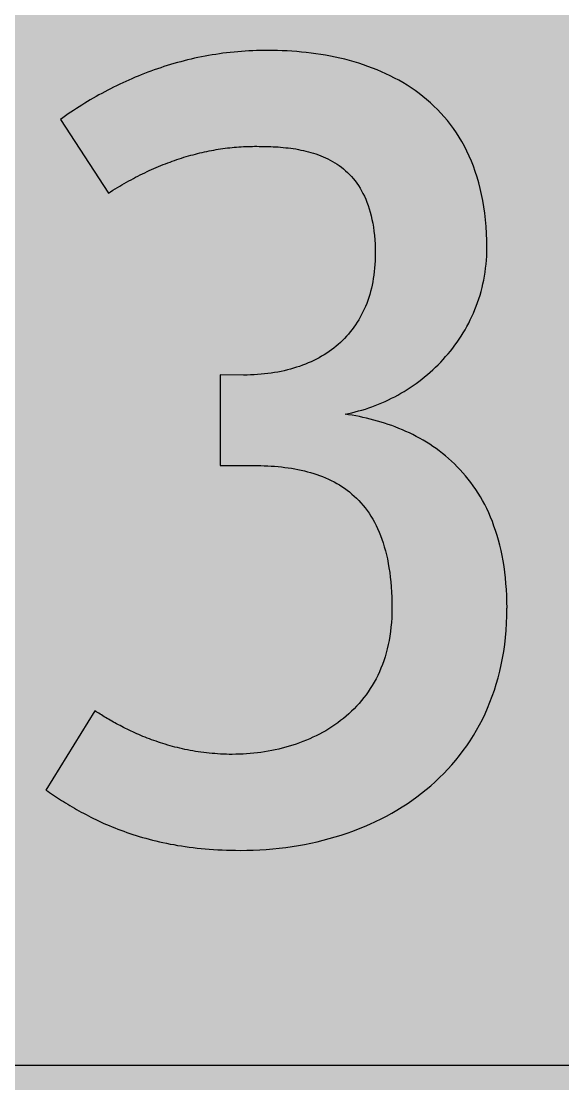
# Model space of a CAD drawing. Header units: millimetres. Extents: x 0 to 183, y 0 to 141.
# Drawn here: x 55.44 to 69.12, y 86.38 to 113.25 of the extents above; entities that cross this region are included whole.
import ezdxf

# ---------------------------------------------------------------- set-up
doc = ezdxf.new("R2010")
doc.units = ezdxf.units.MM

msp = doc.modelspace()

# ---------------------------------------------------------------- hatches: boundary and pattern name
for color, points in [(254, [(14.1633, 0.0536), (13.9878, 0.0533), (13.8125, 0.0559), (13.6373, 0.061), (13.462, 0.0686), (13.2893, 0.0787), (13.114, 0.0914), (12.9413, 0.1041), (12.7686, 0.1219), (12.5959, 0.1397), (12.4231, 0.16), (12.2504, 0.1829), (12.0777, 0.2057), (11.9075, 0.2337), (11.7373, 0.2616), (11.5672, 0.2921), (11.397, 0.3251), (11.2268, 0.3607), (11.0592, 0.3988), (10.8915, 0.4369), (10.7239, 0.4775), (10.5562, 0.5207), (10.3886, 0.5664), (10.2235, 0.6121), (10.0584, 0.6629), (9.8933, 0.7137), (9.7307, 0.7671), (9.5682, 0.8204), (9.4056, 0.8788), (9.2431, 0.9373), (9.083, 0.9982), (8.923, 1.0617), (8.763, 1.1252), (8.6055, 1.1938), (8.4455, 1.2624), (8.2906, 1.331), (8.1331, 1.4046), (7.9781, 1.4783), (7.8232, 1.5545), (7.6708, 1.6332), (7.5184, 1.7145), (7.366, 1.7958), (7.2161, 1.8796), (7.0663, 1.966), (6.919, 2.0523), (6.7716, 2.1438), (6.6243, 2.2352), (6.4795, 2.3266), (6.3348, 2.4232), (6.19, 2.5197), (6.0477, 2.6187), (5.908, 2.7178), (5.7683, 2.8194), (5.6286, 2.9235), (5.4915, 3.0302), (5.3543, 3.1369), (5.2197, 3.2461), (5.0851, 3.3579), (4.953, 3.4722), (4.8209, 3.5865), (4.6914, 3.7033), (4.5644, 3.8202), (4.4348, 3.9395), (4.3104, 4.0615), (4.1859, 4.1859), (4.0615, 4.3104), (3.9395, 4.4348), (3.8202, 4.5618), (3.7033, 4.6914), (3.5865, 4.8209), (3.4722, 4.953), (3.3579, 5.0851), (3.2487, 5.2197), (3.1369, 5.3543), (3.0302, 5.4915), (2.9235, 5.6286), (2.8194, 5.7683), (2.7178, 5.908), (2.6187, 6.0477), (2.5197, 6.19), (2.4232, 6.3348), (2.3266, 6.477), (2.2352, 6.6243), (2.1438, 6.7691), (2.0523, 6.919), (1.966, 7.0663), (1.8796, 7.2161), (1.7958, 7.366), (1.7145, 7.5184), (1.6332, 7.6708), (1.5545, 7.8232), (1.4783, 7.9781), (1.4046, 8.1331), (1.331, 8.2906), (1.2598, 8.4455), (1.1913, 8.603), (1.1252, 8.763), (1.0592, 8.923), (0.9982, 9.083), (0.9373, 9.2431), (0.8763, 9.4056), (0.8204, 9.5682), (0.7645, 9.7307), (0.7112, 9.8933), (0.6604, 10.0584), (0.6121, 10.2235), (0.5639, 10.3911), (0.5207, 10.5562), (0.4775, 10.7239), (0.4343, 10.8915), (0.3962, 11.0592), (0.3607, 11.2268), (0.3251, 11.397), (0.2921, 11.5672), (0.2616, 11.7373), (0.2311, 11.9075), (0.2057, 12.0802), (0.1803, 12.2504), (0.1575, 12.4231), (0.1372, 12.5959), (0.1194, 12.7686), (0.1041, 12.9413), (0.0889, 13.1166), (0.0787, 13.2893), (0.0686, 13.4645), (0.061, 13.6373), (0.0559, 13.8125), (0.0508, 13.9878), (0.0508, 14.163), (0.0522, 127.0536), (0.0508, 127.2286), (0.0559, 127.4039), (0.061, 127.5766), (0.0686, 127.7518), (0.0787, 127.9271), (0.0889, 128.0998), (0.1041, 128.2725), (0.1194, 128.4478), (0.1372, 128.6205), (0.1575, 128.7907), (0.1803, 128.9634), (0.2057, 129.1361), (0.2311, 129.3063), (0.2616, 129.4765), (0.2921, 129.6467), (0.3251, 129.8169), (0.3607, 129.987), (0.3962, 130.1547), (0.4343, 130.3249), (0.4775, 130.49), (0.5207, 130.6576), (0.5639, 130.8252), (0.6121, 130.9903), (0.6604, 131.1554), (0.7112, 131.3205), (0.7645, 131.4831), (0.8204, 131.6482), (0.8763, 131.8082), (0.9373, 131.9708), (0.9982, 132.1308), (1.0592, 132.2934), (1.1252, 132.4508), (1.1913, 132.6109), (1.2598, 132.7683), (1.331, 132.9258), (1.4046, 133.0808), (1.4783, 133.2357), (1.5545, 133.3906), (1.6332, 133.543), (1.7145, 133.6954), (1.7958, 133.8478), (1.8796, 133.9977), (1.966, 134.1476), (2.0523, 134.2974), (2.1438, 134.4447), (2.2352, 134.5895), (2.3266, 134.7368), (2.4232, 134.8791), (2.5197, 135.0239), (2.6187, 135.1661), (2.7178, 135.3058), (2.8194, 135.4455), (2.9235, 135.5852), (3.0302, 135.7224), (3.1369, 135.8595), (3.2487, 135.9941), (3.3579, 136.1288), (3.4722, 136.2608), (3.5865, 136.3929), (3.7033, 136.5225), (3.8202, 136.652), (3.9395, 136.779), (4.0615, 136.9035), (4.1859, 137.0305), (4.3104, 137.1524), (4.4348, 137.2743), (4.5644, 137.3937), (4.6914, 137.5131), (4.8209, 137.6274), (4.953, 137.7442), (5.0851, 137.856), (5.2197, 137.9677), (5.3543, 138.0769), (5.4915, 138.1836), (5.6286, 138.2903), (5.7683, 138.3944), (5.908, 138.496), (6.0477, 138.5976), (6.19, 138.6942), (6.3348, 138.7932), (6.4795, 138.8872), (6.6243, 138.9812), (6.7716, 139.0726), (6.919, 139.1615), (7.0663, 139.2479), (7.2161, 139.3342), (7.366, 139.4181), (7.5184, 139.5019), (7.6708, 139.5806), (7.8232, 139.6594), (7.9781, 139.7356), (8.1331, 139.8092), (8.2906, 139.8829), (8.4455, 139.954), (8.6055, 140.0226), (8.763, 140.0886), (8.923, 140.1547), (9.083, 140.2182), (9.2431, 140.2791), (9.4056, 140.3375), (9.5682, 140.3934), (9.7307, 140.4493), (9.8933, 140.5026), (10.0584, 140.5534), (10.2235, 140.6017), (10.3886, 140.65), (10.5562, 140.6957), (10.7239, 140.7389), (10.8915, 140.7795), (11.0592, 140.8176), (11.2268, 140.8557), (11.397, 140.8887), (11.5672, 140.9217), (11.7373, 140.9522), (11.9075, 140.9827), (12.0777, 141.0081), (12.2504, 141.0335), (12.4231, 141.0564), (12.5959, 141.0767), (12.7686, 141.0945), (12.9413, 141.1097), (13.114, 141.1249), (13.2893, 141.1376), (13.462, 141.1453), (13.6373, 141.1529), (13.8125, 141.158), (13.9878, 141.163), (14.163, 141.163), (169.3855, 141.1647), (169.5602, 141.163), (169.7355, 141.158), (169.9108, 141.1529), (170.0835, 141.1453), (170.2587, 141.1376), (170.4315, 141.1249), (170.6067, 141.1097), (170.7794, 141.0945), (170.9522, 141.0767), (171.1249, 141.0564), (171.2976, 141.0335), (171.4678, 141.0081), (171.6405, 140.9827), (171.8107, 140.9522), (171.9809, 140.9217), (172.151, 140.8887), (172.3187, 140.8557), (172.4889, 140.8176), (172.6565, 140.7795), (172.8241, 140.7389), (172.9918, 140.6957), (173.1569, 140.65), (173.3245, 140.6017), (173.4896, 140.5534), (173.6522, 140.5026), (173.8173, 140.4493), (173.9798, 140.3934), (174.1424, 140.3375), (174.305, 140.2791), (174.465, 140.2182), (174.625, 140.1547), (174.785, 140.0886), (174.9425, 140.0226), (175.1025, 139.954), (175.2575, 139.8829), (175.4149, 139.8092), (175.5699, 139.7356), (175.7248, 139.6594), (175.8772, 139.5806), (176.0296, 139.5019), (176.182, 139.4181), (176.3319, 139.3342), (176.4817, 139.2479), (176.6291, 139.1615), (176.7764, 139.0726), (176.9237, 138.9812), (177.0685, 138.8872), (177.2133, 138.7932), (177.358, 138.6942), (177.5003, 138.5976), (177.64, 138.496), (177.7797, 138.3944), (177.9194, 138.2903), (178.0565, 138.1836), (178.1937, 138.0769), (178.3283, 137.9677), (178.4629, 137.856), (178.595, 137.7442), (178.7271, 137.6274), (178.8566, 137.5131), (178.9836, 137.3937), (179.1132, 137.2743), (179.2376, 137.1524), (179.3621, 137.0305), (179.4866, 136.9035), (179.6085, 136.779), (179.7279, 136.652), (179.8447, 136.5225), (179.9615, 136.3929), (180.0758, 136.2608), (180.1901, 136.1288), (180.2994, 135.9941), (180.4111, 135.8595), (180.5178, 135.7224), (180.6245, 135.5852), (180.7261, 135.4455), (180.8302, 135.3058), (180.9293, 135.1661), (181.0283, 135.0239), (181.1249, 134.8791), (181.2214, 134.7368), (181.3128, 134.5895), (181.4043, 134.4447), (181.4957, 134.2974), (181.5821, 134.1476), (181.6684, 133.9977), (181.7522, 133.8478), (181.8335, 133.6954), (181.9148, 133.543), (181.991, 133.3906), (182.0697, 133.2357), (182.1434, 133.0808), (182.2145, 132.9258), (182.2856, 132.7683), (182.3542, 132.6109), (182.4228, 132.4508), (182.4863, 132.2934), (182.5498, 132.1308), (182.6108, 131.9708), (182.6692, 131.8082), (182.7276, 131.6482), (182.7809, 131.4831), (182.8343, 131.3205), (182.8851, 131.1554), (182.9359, 130.9903), (182.9816, 130.8252), (183.0273, 130.6576), (183.0705, 130.49), (183.1111, 130.3249), (183.1492, 130.1547), (183.1873, 129.987), (183.2229, 129.8169), (183.2559, 129.6467), (183.2864, 129.4765), (183.3143, 129.3063), (183.3397, 129.1361), (183.3651, 128.9634), (183.388, 128.7907), (183.4083, 128.6205), (183.4261, 128.4478), (183.4413, 128.2725), (183.4566, 128.0998), (183.4693, 127.9271), (183.4769, 127.7518), (183.4845, 127.5766), (183.4921, 127.4039), (183.4947, 127.2286), (183.4947, 127.0533), (183.4967, 14.1647), (183.4947, 13.9878), (183.4921, 13.8125), (183.4845, 13.6373), (183.4769, 13.4645), (183.4693, 13.2893), (183.4566, 13.1166), (183.4413, 12.9413), (183.4261, 12.7686), (183.4083, 12.5959), (183.388, 12.4231), (183.3651, 12.2504), (183.3397, 12.0802), (183.3143, 11.9075), (183.2864, 11.7373), (183.2559, 11.5672), (183.2229, 11.397), (183.1873, 11.2268), (183.1492, 11.0592), (183.1111, 10.8915), (183.0705, 10.7239), (183.0273, 10.5562), (182.9816, 10.3911), (182.9359, 10.2235), (182.8851, 10.0584), (182.8343, 9.8933), (182.7809, 9.7307), (182.7276, 9.5682), (182.6692, 9.4056), (182.6108, 9.2431), (182.5498, 9.083), (182.4863, 8.923), (182.4228, 8.763), (182.3542, 8.603), (182.2856, 8.4455), (182.2145, 8.2906), (182.1434, 8.1331), (182.0697, 7.9781), (181.991, 7.8232), (181.9148, 7.6708), (181.8335, 7.5184), (181.7522, 7.366), (181.6684, 7.2161), (181.5821, 7.0663), (181.4957, 6.919), (181.4043, 6.7691), (181.3128, 6.6243), (181.2214, 6.477), (181.1249, 6.3348), (181.0283, 6.19), (180.9293, 6.0477), (180.8302, 5.908), (180.7261, 5.7683), (180.6245, 5.6286), (180.5178, 5.4915), (180.4111, 5.3543), (180.2994, 5.2197), (180.1901, 5.0851), (180.0758, 4.953), (179.9615, 4.8209), (179.8447, 4.6914), (179.7279, 4.5618), (179.6085, 4.4348), (179.4866, 4.3104), (179.3621, 4.1859), (179.2376, 4.0615), (179.1132, 3.9395), (178.9836, 3.8202), (178.8566, 3.7033), (178.7271, 3.5865), (178.595, 3.4722), (178.4629, 3.3579), (178.3283, 3.2461), (178.1937, 3.1369), (178.0565, 3.0302), (177.9194, 2.9235), (177.7797, 2.8194), (177.64, 2.7178), (177.5003, 2.6187), (177.358, 2.5197), (177.2133, 2.4232), (177.0685, 2.3266), (176.9237, 2.2352), (176.7764, 2.1438), (176.6291, 2.0523), (176.4817, 1.966), (176.3319, 1.8796), (176.182, 1.7958), (176.0296, 1.7145), (175.8772, 1.6332), (175.7248, 1.5545), (175.5699, 1.4783), (175.4149, 1.4046), (175.2575, 1.331), (175.1025, 1.2624), (174.9425, 1.1938), (174.785, 1.1252), (174.625, 1.0617), (174.465, 0.9982), (174.305, 0.9373), (174.1424, 0.8788), (173.9798, 0.8204), (173.8173, 0.7671), (173.6522, 0.7137), (173.4896, 0.6629), (173.3245, 0.6121), (173.1569, 0.5664), (172.9918, 0.5207), (172.8241, 0.4775), (172.6565, 0.4369), (172.4889, 0.3988), (172.3187, 0.3607), (172.151, 0.3251), (171.9809, 0.2921), (171.8107, 0.2616), (171.6405, 0.2337), (171.4678, 0.2057), (171.2976, 0.1829), (171.1249, 0.16), (170.9522, 0.1397), (170.7794, 0.1219), (170.6067, 0.1041), (170.4315, 0.0914), (170.2587, 0.0787), (170.0835, 0.0686), (169.9108, 0.061), (169.7355, 0.0559), (169.5602, 0.0533), (169.385, 0.0533)]), (22, [(39.9161, 86.837), (39.8247, 86.8375), (39.7332, 86.8401), (39.6443, 86.8451), (39.5554, 86.8528), (39.4665, 86.8629), (39.3776, 86.8756), (39.2913, 86.8909), (39.2049, 86.9061), (39.1185, 86.9264), (39.0347, 86.9467), (38.9484, 86.9696), (38.8671, 86.995), (38.7833, 87.0204), (38.702, 87.0509), (38.6207, 87.0814), (38.542, 87.1118), (38.4632, 87.1474), (38.387, 87.183), (38.3083, 87.2211), (38.2346, 87.2617), (38.1584, 87.3023), (38.0873, 87.3455), (38.0136, 87.3912), (37.9425, 87.437), (37.8739, 87.4852), (37.8054, 87.536), (37.7368, 87.5868), (37.6707, 87.6402), (37.6072, 87.696), (37.5437, 87.7519), (37.4802, 87.8103), (37.4218, 87.8688), (37.3609, 87.9297), (37.305, 87.9907), (37.2466, 88.0542), (37.1932, 88.1202), (37.1399, 88.1863), (37.0891, 88.2523), (37.0383, 88.3209), (36.99, 88.392), (36.9443, 88.4606), (36.8986, 88.5342), (36.8554, 88.6079), (36.8122, 88.6816), (36.7741, 88.7578), (36.736, 88.834), (36.6979, 88.9127), (36.6649, 88.9889), (36.6319, 89.0702), (36.6014, 89.1515), (36.5735, 89.2327), (36.5455, 89.314), (36.5201, 89.3978), (36.4973, 89.4817), (36.4769, 89.5655), (36.4592, 89.6518), (36.4414, 89.7382), (36.4287, 89.8271), (36.416, 89.9135), (36.4058, 90.0024), (36.3982, 90.0913), (36.3906, 90.1827), (36.388, 90.2716), (36.388, 90.363), (36.3883, 114.3536), (36.388, 114.4422), (36.3906, 114.5337), (36.3982, 114.6226), (36.4058, 114.714), (36.416, 114.8004), (36.4287, 114.8893), (36.4414, 114.9756), (36.4592, 115.062), (36.4769, 115.1484), (36.4973, 115.2347), (36.5201, 115.3185), (36.5455, 115.3998), (36.5735, 115.4836), (36.6014, 115.5649), (36.6319, 115.6462), (36.6649, 115.7249), (36.6979, 115.8037), (36.736, 115.8824), (36.7741, 115.9586), (36.8122, 116.0323), (36.8554, 116.1085), (36.8986, 116.1821), (36.9443, 116.2533), (36.99, 116.3244), (37.0383, 116.393), (37.0891, 116.4615), (37.1399, 116.5301), (37.1932, 116.5962), (37.2466, 116.6597), (37.305, 116.7232), (37.3609, 116.7867), (37.4218, 116.8476), (37.4802, 116.906), (37.5437, 116.9645), (37.6072, 117.0203), (37.6707, 117.0737), (37.7368, 117.127), (37.8054, 117.1778), (37.8739, 117.2286), (37.9425, 117.2769), (38.0136, 117.3251), (38.0873, 117.3683), (38.1584, 117.4115), (38.2346, 117.4547), (38.3083, 117.4928), (38.387, 117.5309), (38.4632, 117.569), (38.542, 117.602), (38.6207, 117.635), (38.702, 117.6655), (38.7833, 117.6934), (38.8671, 117.7214), (38.9484, 117.7468), (39.0347, 117.7696), (39.1185, 117.79), (39.2049, 117.8077), (39.2913, 117.8255), (39.3776, 117.8382), (39.4665, 117.8509), (39.5554, 117.8611), (39.6443, 117.8687), (39.7332, 117.8763), (39.8247, 117.8789), (39.9161, 117.8789), (85.0717, 117.8814), (85.1611, 117.8789), (85.2526, 117.8763), (85.3415, 117.8687), (85.4304, 117.8611), (85.5193, 117.8509), (85.6082, 117.8382), (85.6945, 117.8255), (85.7809, 117.8077), (85.8672, 117.79), (85.9511, 117.7696), (86.0374, 117.7468), (86.1187, 117.7214), (86.2025, 117.6934), (86.2838, 117.6655), (86.3651, 117.635), (86.4438, 117.602), (86.5226, 117.569), (86.5988, 117.5309), (86.6775, 117.4928), (86.7512, 117.4547), (86.8274, 117.4115), (86.901, 117.3683), (86.9721, 117.3251), (87.0433, 117.2769), (87.1118, 117.2286), (87.1804, 117.1778), (87.249, 117.127), (87.315, 117.0737), (87.3785, 117.0203), (87.442, 116.9645), (87.5055, 116.906), (87.564, 116.8476), (87.6249, 116.7867), (87.6808, 116.7232), (87.7392, 116.6597), (87.7926, 116.5962), (87.8459, 116.5301), (87.8967, 116.4615), (87.9475, 116.393), (87.9958, 116.3244), (88.0415, 116.2533), (88.0872, 116.1821), (88.1304, 116.1085), (88.1736, 116.0323), (88.2117, 115.9586), (88.2498, 115.8824), (88.2879, 115.8037), (88.3209, 115.7249), (88.3539, 115.6462), (88.3844, 115.5649), (88.4123, 115.4836), (88.4403, 115.3998), (88.4631, 115.3185), (88.486, 115.2347), (88.5088, 115.1484), (88.5266, 115.062), (88.5419, 114.9756), (88.5571, 114.8893), (88.5698, 114.8004), (88.58, 114.714), (88.5876, 114.6226), (88.5927, 114.5337), (88.5977, 114.4422), (88.5977, 114.3533), (88.5994, 90.3647), (88.5977, 90.2716), (88.5927, 90.1827), (88.5876, 90.0913), (88.58, 90.0024), (88.5698, 89.9135), (88.5571, 89.8271), (88.5419, 89.7382), (88.5266, 89.6518), (88.5088, 89.5655), (88.486, 89.4817), (88.4631, 89.3978), (88.4403, 89.314), (88.4123, 89.2327), (88.3844, 89.1515), (88.3539, 89.0702), (88.3209, 88.9889), (88.2879, 88.9127), (88.2498, 88.834), (88.2117, 88.7578), (88.1736, 88.6816), (88.1304, 88.6079), (88.0872, 88.5342), (88.0415, 88.4606), (87.9958, 88.392), (87.9475, 88.3209), (87.8967, 88.2523), (87.8459, 88.1863), (87.7926, 88.1202), (87.7392, 88.0542), (87.6808, 87.9907), (87.6249, 87.9297), (87.564, 87.8688), (87.5055, 87.8103), (87.442, 87.7519), (87.3785, 87.696), (87.315, 87.6402), (87.249, 87.5868), (87.1804, 87.536), (87.1118, 87.4852), (87.0433, 87.437), (86.9721, 87.3912), (86.901, 87.3455), (86.8274, 87.3023), (86.7512, 87.2617), (86.6775, 87.2211), (86.5988, 87.183), (86.5226, 87.1474), (86.4438, 87.1118), (86.3651, 87.0814), (86.2838, 87.0509), (86.2025, 87.0204), (86.1187, 86.995), (86.0374, 86.9696), (85.9511, 86.9467), (85.8672, 86.9264), (85.7809, 86.9061), (85.6945, 86.8909), (85.6082, 86.8756), (85.5193, 86.8629), (85.4304, 86.8528), (85.3415, 86.8451), (85.2526, 86.8401), (85.1611, 86.8375), (85.0697, 86.835)]), (254, [(67.7153, 98.4067), (67.7113, 98.5672), (67.7088, 98.7247), (67.7012, 98.8797), (67.6885, 99.0295), (67.6758, 99.1768), (67.658, 99.3216), (67.6402, 99.4639), (67.6173, 99.601), (67.5919, 99.7382), (67.564, 99.8703), (67.5335, 99.9973), (67.5005, 100.1243), (67.4649, 100.2462), (67.4268, 100.3681), (67.3862, 100.4849), (67.3456, 100.5992), (67.2998, 100.7085), (67.2516, 100.8177), (67.2033, 100.9244), (67.1525, 101.026), (67.0966, 101.1276), (67.0433, 101.2241), (66.9849, 101.3181), (66.9265, 101.412), (66.863, 101.5009), (66.802, 101.5873), (66.736, 101.6711), (66.6699, 101.7549), (66.6013, 101.8337), (66.5328, 101.9099), (66.4591, 101.9861), (66.388, 102.0572), (66.3143, 102.1283), (66.2381, 102.1944), (66.1619, 102.2604), (66.0832, 102.3239), (66.0044, 102.3849), (65.9232, 102.4433), (65.8419, 102.4992), (65.7606, 102.555), (65.6768, 102.6058), (65.593, 102.6566), (65.5066, 102.7049), (65.4202, 102.7532), (65.3339, 102.7963), (65.2475, 102.8395), (65.1586, 102.8802), (65.0697, 102.9183), (64.9808, 102.9564), (64.8919, 102.9919), (64.803, 103.0249), (64.7116, 103.0554), (64.6201, 103.0859), (64.5312, 103.1138), (64.4398, 103.1418), (64.3484, 103.1672), (64.2569, 103.19), (64.1655, 103.2129), (64.074, 103.2332), (63.9826, 103.2535), (63.8937, 103.2713), (63.8023, 103.2866), (63.7108, 103.3018), (63.6219, 103.317), (63.7083, 103.3348), (63.7921, 103.3526), (63.8785, 103.3729), (63.9648, 103.3958), (64.0486, 103.4186), (64.135, 103.444), (64.2188, 103.472), (64.3026, 103.5025), (64.3865, 103.5329), (64.4703, 103.566), (64.5516, 103.6015), (64.6328, 103.6371), (64.7167, 103.6752), (64.7954, 103.7158), (64.8767, 103.7565), (64.9554, 103.7996), (65.0342, 103.8428), (65.1129, 103.8911), (65.1891, 103.9393), (65.2653, 103.9876), (65.3415, 104.0384), (65.4177, 104.0917), (65.4888, 104.1451), (65.5625, 104.201), (65.6336, 104.2594), (65.7047, 104.3178), (65.7733, 104.3762), (65.8419, 104.4397), (65.9079, 104.5007), (65.974, 104.5667), (66.04, 104.6328), (66.1035, 104.6988), (66.1645, 104.7699), (66.2254, 104.8385), (66.2838, 104.9096), (66.3423, 104.9833), (66.3981, 105.0569), (66.4515, 105.1331), (66.5048, 105.2093), (66.5556, 105.2881), (66.6064, 105.3694), (66.6547, 105.4481), (66.7004, 105.5319), (66.7461, 105.6157), (66.7868, 105.6996), (66.8299, 105.7859), (66.868, 105.8723), (66.9061, 105.9612), (66.9392, 106.0501), (66.9722, 106.1415), (67.0052, 106.233), (67.0331, 106.3244), (67.0611, 106.4184), (67.0865, 106.5149), (67.1068, 106.6089), (67.1271, 106.7079), (67.1474, 106.8045), (67.1627, 106.9061), (67.1754, 107.0051), (67.1881, 107.1067), (67.1957, 107.2083), (67.2033, 107.3125), (67.2059, 107.4166), (67.2059, 107.5233), (67.2059, 107.7062), (67.1982, 107.884), (67.1881, 108.0592), (67.1728, 108.2294), (67.1551, 108.397), (67.1322, 108.5596), (67.1043, 108.7171), (67.0738, 108.872), (67.0382, 109.0219), (67.0001, 109.1692), (66.9595, 109.3114), (66.9138, 109.4511), (66.8655, 109.5858), (66.8147, 109.7178), (66.7588, 109.8448), (66.7004, 109.9693), (66.6394, 110.0912), (66.5734, 110.2081), (66.5074, 110.3224), (66.4362, 110.4316), (66.3626, 110.5383), (66.2864, 110.6424), (66.2076, 110.7415), (66.1264, 110.838), (66.0425, 110.932), (65.9562, 111.0234), (65.8673, 111.1098), (65.7784, 111.1936), (65.6844, 111.2749), (65.5904, 111.3536), (65.4939, 111.4298), (65.3948, 111.5009), (65.2932, 111.5695), (65.1891, 111.6381), (65.085, 111.7016), (64.9808, 111.7625), (64.8716, 111.8184), (64.7649, 111.8743), (64.6532, 111.9276), (64.5414, 111.9784), (64.4296, 112.0267), (64.3153, 112.0699), (64.201, 112.1131), (64.0842, 112.1537), (63.9674, 112.1918), (63.848, 112.2274), (63.7311, 112.2604), (63.6118, 112.2909), (63.4924, 112.3213), (63.3705, 112.3467), (63.2511, 112.3721), (63.1292, 112.395), (63.0072, 112.4153), (62.8853, 112.4331), (62.7634, 112.4483), (62.6415, 112.4636), (62.5196, 112.4763), (62.4002, 112.4864), (62.2783, 112.4966), (62.1563, 112.5042), (62.0344, 112.5093), (61.915, 112.5144), (61.7957, 112.5169), (61.6763, 112.5169), (61.5772, 112.5169), (61.4807, 112.5144), (61.3842, 112.5118), (61.2877, 112.5068), (61.1911, 112.5042), (61.0972, 112.4966), (61.0032, 112.4915), (60.9092, 112.4839), (60.8152, 112.4737), (60.7212, 112.4636), (60.6273, 112.4534), (60.5358, 112.4433), (60.4444, 112.4306), (60.3529, 112.4153), (60.2615, 112.4026), (60.1726, 112.3848), (60.0837, 112.3696), (59.9923, 112.3518), (59.9034, 112.334), (59.817, 112.3163), (59.7281, 112.2959), (59.6417, 112.2756), (59.5554, 112.2528), (59.469, 112.2299), (59.3827, 112.207), (59.2963, 112.1842), (59.2125, 112.1588), (59.1287, 112.1334), (59.0448, 112.108), (58.961, 112.08), (58.8772, 112.0521), (58.7959, 112.0242), (58.7146, 111.9937), (58.6334, 111.9632), (58.5521, 111.9327), (58.4708, 111.8997), (58.3921, 111.8692), (58.3133, 111.8362), (58.2346, 111.8006), (58.1558, 111.7676), (58.0771, 111.7321), (58.0009, 111.6965), (57.9247, 111.6609), (57.8485, 111.6228), (57.7723, 111.5847), (57.6961, 111.5466), (57.6224, 111.5085), (57.5462, 111.4704), (57.4726, 111.4298), (57.3989, 111.3892), (57.3278, 111.3485), (57.2541, 111.3053), (57.183, 111.2647), (57.1119, 111.2215), (57.0408, 111.1783), (56.9697, 111.1352), (56.9011, 111.0894), (56.83, 111.0463), (56.7614, 111.0005), (56.6928, 110.9548), (56.6268, 110.9091), (56.5582, 110.8634), (56.4921, 110.8151), (56.4261, 110.7669), (57.6407, 108.906), (57.6961, 108.9406), (57.7545, 108.9787), (57.8104, 109.0143), (57.8688, 109.0473), (57.9247, 109.0828), (57.9831, 109.1159), (58.039, 109.1489), (58.0974, 109.1819), (58.1533, 109.2149), (58.2117, 109.2454), (58.2701, 109.2759), (58.3286, 109.3064), (58.3844, 109.3368), (58.4429, 109.3673), (58.5013, 109.3953), (58.5597, 109.4232), (58.6156, 109.4511), (58.674, 109.4765), (58.7324, 109.5045), (58.7908, 109.5299), (58.8493, 109.5553), (58.9077, 109.5781), (58.9636, 109.6035), (59.022, 109.6264), (59.0804, 109.6493), (59.1388, 109.6721), (59.1972, 109.6924), (59.2557, 109.7153), (59.3141, 109.7356), (59.3725, 109.7559), (59.4309, 109.7737), (59.4868, 109.794), (59.5452, 109.8118), (59.6036, 109.8296), (59.6621, 109.8474), (59.7205, 109.8626), (59.7789, 109.8779), (59.8373, 109.8931), (59.8957, 109.9083), (59.9542, 109.9236), (60.0126, 109.9363), (60.0685, 109.949), (60.1269, 109.9617), (60.1853, 109.9744), (60.2437, 109.9845), (60.3021, 109.9972), (60.3606, 110.0074), (60.4164, 110.015), (60.4749, 110.0252), (60.5333, 110.0328), (60.5917, 110.0404), (60.6476, 110.048), (60.706, 110.0557), (60.7644, 110.0607), (60.8203, 110.0658), (60.8787, 110.0709), (60.9371, 110.076), (60.993, 110.0785), (61.0514, 110.0836), (61.1073, 110.0861), (61.1657, 110.0887), (61.2216, 110.0887), (61.28, 110.0887), (61.3359, 110.0912), (61.3918, 110.0912), (61.4502, 110.0887), (61.5086, 110.0887), (61.5671, 110.0887), (61.6255, 110.0861), (61.6864, 110.0861), (61.7474, 110.0836), (61.8084, 110.0811), (61.8693, 110.076), (61.9328, 110.0734), (61.9938, 110.0684), (62.0573, 110.0633), (62.1208, 110.0557), (62.1843, 110.048), (62.2478, 110.0404), (62.3138, 110.0328), (62.3773, 110.0226), (62.4408, 110.0099), (62.5043, 109.9972), (62.5678, 109.9845), (62.6313, 109.9693), (62.6948, 109.9541), (62.7583, 109.9363), (62.8218, 109.9185), (62.8853, 109.8982), (62.9463, 109.8753), (63.0072, 109.8525), (63.0682, 109.8271), (63.1292, 109.7991), (63.1876, 109.7712), (63.246, 109.7407), (63.3044, 109.7102), (63.3628, 109.6747), (63.4187, 109.6391), (63.4746, 109.601), (63.5279, 109.5604), (63.5813, 109.5197), (63.6321, 109.474), (63.6829, 109.4283), (63.7337, 109.38), (63.7819, 109.3267), (63.8277, 109.2733), (63.8734, 109.2175), (63.9166, 109.159), (63.9597, 109.0981), (64.0004, 109.0346), (64.0385, 108.9685), (64.074, 108.9), (64.1096, 108.8263), (64.1452, 108.7526), (64.1756, 108.6764), (64.2061, 108.5952), (64.2315, 108.5113), (64.2569, 108.425), (64.2823, 108.3361), (64.3026, 108.2421), (64.3204, 108.1456), (64.3382, 108.0465), (64.3509, 107.9449), (64.3636, 107.8382), (64.3738, 107.729), (64.3788, 107.6173), (64.3839, 107.5004), (64.3839, 107.381), (64.3839, 107.2871), (64.3814, 107.1931), (64.3763, 107.1016), (64.3687, 107.0102), (64.3611, 106.9213), (64.3484, 106.8349), (64.3357, 106.7486), (64.3204, 106.6648), (64.3052, 106.5809), (64.2874, 106.4997), (64.2671, 106.4209), (64.2442, 106.3422), (64.2214, 106.266), (64.196, 106.1898), (64.168, 106.1161), (64.1375, 106.0425), (64.1071, 105.9713), (64.074, 105.9028), (64.041, 105.8342), (64.0055, 105.7656), (63.9674, 105.7021), (63.9267, 105.6386), (63.8861, 105.5751), (63.8454, 105.5141), (63.7997, 105.4557), (63.754, 105.3973), (63.7083, 105.3414), (63.66, 105.2855), (63.6092, 105.2322), (63.5584, 105.1789), (63.5051, 105.1306), (63.4492, 105.0798), (63.3933, 105.0341), (63.3374, 104.9858), (63.2765, 104.9426), (63.2181, 104.8995), (63.1571, 104.8588), (63.0936, 104.8182), (63.0301, 104.7801), (62.9641, 104.742), (62.898, 104.7064), (62.8294, 104.6734), (62.7609, 104.6404), (62.6897, 104.6099), (62.6186, 104.5794), (62.545, 104.5515), (62.4713, 104.5235), (62.3951, 104.5007), (62.3189, 104.4753), (62.2427, 104.455), (62.164, 104.4346), (62.0852, 104.4143), (62.0039, 104.3965), (61.9227, 104.3813), (61.8388, 104.3661), (61.755, 104.3534), (61.6712, 104.3432), (61.5874, 104.333), (61.4985, 104.3229), (61.4121, 104.3178), (61.3232, 104.3127), (61.2343, 104.3076), (61.1454, 104.3051), (61.054, 104.3051), (60.4629, 104.3062), (60.4629, 102.0202), (61.2249, 102.0202), (61.3131, 102.0191), (61.402, 102.0166), (61.4909, 102.014), (61.5798, 102.0115), (61.6687, 102.0064), (61.755, 102.0013), (61.8414, 101.9962), (61.9277, 101.9886), (62.0141, 101.9785), (62.0979, 101.9683), (62.1843, 101.9581), (62.2656, 101.9454), (62.3494, 101.9302), (62.4307, 101.915), (62.5119, 101.8972), (62.5932, 101.8794), (62.672, 101.8591), (62.7507, 101.8362), (62.8294, 101.8134), (62.9056, 101.7905), (62.9793, 101.7626), (63.0555, 101.7346), (63.1292, 101.7041), (63.2003, 101.6711), (63.2714, 101.6381), (63.3425, 101.6025), (63.4111, 101.5644), (63.4771, 101.5238), (63.5432, 101.4832), (63.6092, 101.44), (63.6727, 101.3943), (63.7362, 101.346), (63.7946, 101.2952), (63.8556, 101.2419), (63.914, 101.186), (63.9699, 101.1301), (64.0232, 101.0691), (64.0766, 101.0082), (64.1299, 100.9421), (64.1807, 100.8761), (64.229, 100.8075), (64.2747, 100.7339), (64.3204, 100.6602), (64.3636, 100.5815), (64.4042, 100.5027), (64.4449, 100.4189), (64.483, 100.3325), (64.5185, 100.2436), (64.5516, 100.1522), (64.5846, 100.0582), (64.6125, 99.9617), (64.6405, 99.8601), (64.6684, 99.756), (64.6913, 99.6518), (64.7141, 99.5401), (64.7319, 99.4283), (64.7497, 99.3115), (64.7649, 99.1921), (64.7776, 99.0702), (64.7878, 98.9432), (64.7979, 98.8136), (64.803, 98.6815), (64.8056, 98.5444), (64.8081, 98.4047), (64.8056, 98.2828), (64.803, 98.1608), (64.7954, 98.044), (64.7827, 97.9272), (64.77, 97.8129), (64.7548, 97.7011), (64.7344, 97.5919), (64.7141, 97.4852), (64.6887, 97.3811), (64.6608, 97.2769), (64.6328, 97.1779), (64.5998, 97.0788), (64.5643, 96.9823), (64.5287, 96.8908), (64.4881, 96.7994), (64.4474, 96.708), (64.4042, 96.6216), (64.356, 96.5378), (64.3077, 96.454), (64.2595, 96.3727), (64.2061, 96.2939), (64.1528, 96.2177), (64.0944, 96.1441), (64.0359, 96.0704), (63.9775, 95.9993), (63.914, 95.9307), (63.8505, 95.8647), (63.787, 95.8012), (63.7184, 95.7377), (63.6499, 95.6767), (63.5813, 95.6183), (63.5102, 95.5624), (63.4365, 95.5091), (63.3628, 95.4557), (63.2866, 95.4049), (63.2104, 95.3567), (63.1317, 95.3084), (63.053, 95.2652), (62.9742, 95.2221), (62.8929, 95.1789), (62.8091, 95.1408), (62.7278, 95.1027), (62.644, 95.0671), (62.5577, 95.0316), (62.4738, 95.0011), (62.3875, 94.9706), (62.2986, 94.9401), (62.2122, 94.9147), (62.1233, 94.8893), (62.0344, 94.8665), (61.9455, 94.8436), (61.8566, 94.8233), (61.7677, 94.8055), (61.6763, 94.7877), (61.5874, 94.7725), (61.4959, 94.7598), (61.4045, 94.7471), (61.3156, 94.7369), (61.2242, 94.7293), (61.1327, 94.7217), (61.0438, 94.7166), (60.9524, 94.7115), (60.8609, 94.7115), (60.772, 94.709), (60.6958, 94.709), (60.6222, 94.7115), (60.5485, 94.7141), (60.4749, 94.7166), (60.4012, 94.7217), (60.3301, 94.7268), (60.259, 94.7318), (60.1878, 94.7395), (60.1167, 94.7471), (60.0481, 94.7547), (59.9796, 94.7649), (59.911, 94.775), (59.8424, 94.7852), (59.7738, 94.7979), (59.7078, 94.808), (59.6417, 94.8233), (59.5757, 94.836), (59.5122, 94.8487), (59.4487, 94.8639), (59.3852, 94.8792), (59.3217, 94.8944), (59.2607, 94.9122), (59.1998, 94.9274), (59.1388, 94.9452), (59.0779, 94.963), (59.0194, 94.9833), (58.9585, 95.0011), (58.9026, 95.0214), (58.8442, 95.0392), (58.7883, 95.0595), (58.7324, 95.0798), (58.6765, 95.1001), (58.6207, 95.123), (58.5673, 95.1433), (58.514, 95.1636), (58.4632, 95.1865), (58.4098, 95.2094), (58.359, 95.2297), (58.3082, 95.2525), (58.26, 95.2754), (58.2117, 95.2983), (58.1635, 95.3211), (58.1152, 95.344), (58.0695, 95.3668), (58.0238, 95.3897), (57.978, 95.4126), (57.9349, 95.4354), (57.8917, 95.4583), (57.8485, 95.4811), (57.8053, 95.504), (57.7647, 95.5269), (57.724, 95.5497), (57.6834, 95.5726), (57.6453, 95.5954), (57.6072, 95.6183), (57.5691, 95.6412), (57.5335, 95.6615), (57.498, 95.6843), (57.4624, 95.7072), (57.4294, 95.7275), (57.3964, 95.7478), (57.3634, 95.7682), (57.3303, 95.7885), (57.2999, 95.8088), (56.0599, 93.8068), (56.1061, 93.7743), (56.1518, 93.7412), (56.2, 93.7082), (56.2483, 93.6777), (56.2991, 93.6447), (56.3499, 93.6117), (56.4007, 93.5787), (56.4515, 93.5457), (56.5048, 93.5126), (56.5582, 93.4796), (56.6115, 93.4466), (56.6649, 93.4136), (56.7207, 93.3806), (56.7792, 93.3475), (56.835, 93.3145), (56.8935, 93.2815), (56.9519, 93.2485), (57.0128, 93.218), (57.0738, 93.185), (57.1348, 93.152), (57.1983, 93.1215), (57.2618, 93.0885), (57.3253, 93.058), (57.3913, 93.025), (57.4573, 92.9945), (57.5259, 92.964), (57.5945, 92.9335), (57.6631, 92.9056), (57.7342, 92.8751), (57.8053, 92.8472), (57.879, 92.8167), (57.9526, 92.7887), (58.0288, 92.7633), (58.105, 92.7354), (58.1812, 92.71), (58.26, 92.6821), (58.3387, 92.6567), (58.42, 92.6338), (58.5013, 92.6084), (58.5851, 92.5855), (58.6689, 92.5627), (58.7553, 92.5398), (58.8416, 92.5195), (58.928, 92.4992), (59.0169, 92.4789), (59.1083, 92.4611), (59.1998, 92.4408), (59.2938, 92.4255), (59.3877, 92.4077), (59.4843, 92.3925), (59.5808, 92.3773), (59.6798, 92.3646), (59.7789, 92.3519), (59.8805, 92.3392), (59.9821, 92.329), (60.0862, 92.3188), (60.1904, 92.3112), (60.2971, 92.3036), (60.4063, 92.296), (60.5155, 92.2909), (60.6273, 92.2858), (60.739, 92.2833), (60.8533, 92.2833), (60.9702, 92.2807), (61.1353, 92.2833), (61.3029, 92.2884), (61.468, 92.296), (61.6306, 92.3061), (61.7957, 92.3188), (61.9582, 92.3366), (62.1208, 92.3544), (62.2808, 92.3773), (62.4408, 92.4027), (62.5983, 92.4331), (62.7558, 92.4636), (62.9133, 92.4992), (63.0682, 92.5373), (63.2206, 92.5779), (63.373, 92.6211), (63.5229, 92.6668), (63.6727, 92.7176), (63.82, 92.7684), (63.9648, 92.8243), (64.1096, 92.8827), (64.2518, 92.9462), (64.3915, 93.0097), (64.5312, 93.0783), (64.6659, 93.1469), (64.8005, 93.2205), (64.9326, 93.2967), (65.0621, 93.378), (65.1891, 93.4593), (65.3136, 93.5457), (65.438, 93.6346), (65.5574, 93.726), (65.6742, 93.82), (65.7911, 93.9165), (65.9028, 94.0181), (66.0121, 94.1197), (66.1187, 94.2264), (66.2229, 94.3356), (66.3245, 94.4474), (66.4235, 94.5642), (66.5175, 94.681), (66.609, 94.803), (66.6979, 94.9274), (66.7842, 95.0544), (66.8655, 95.184), (66.9442, 95.3186), (67.0204, 95.4532), (67.0916, 95.5929), (67.1601, 95.7351), (67.2262, 95.8799), (67.2846, 96.0272), (67.343, 96.1771), (67.3964, 96.332), (67.4446, 96.487), (67.4903, 96.647), (67.5335, 96.8096), (67.5691, 96.9747), (67.6021, 97.1448), (67.6326, 97.315), (67.658, 97.4903), (67.6783, 97.6681), (67.6935, 97.8459), (67.7037, 98.0313), (67.7113, 98.2167), (67.7139, 98.4047)])]:
    msp.add_hatch(color=color).paths.add_polyline_path(points)

# ---------------------------------------------------------------- linework, layer by layer
at = {"color": 254}
msp.add_lwpolyline([(67.7153, 98.4067), (67.7113, 98.5672), (67.7088, 98.7247), (67.7012, 98.8797), (67.6885, 99.0295), (67.6758, 99.1768), (67.658, 99.3216), (67.6402, 99.4639), (67.6173, 99.601), (67.5919, 99.7382), (67.564, 99.8703), (67.5335, 99.9973), (67.5005, 100.1243), (67.4649, 100.2462), (67.4268, 100.3681), (67.3862, 100.4849), (67.3456, 100.5992), (67.2998, 100.7085), (67.2516, 100.8177), (67.2033, 100.9244), (67.1525, 101.026), (67.0966, 101.1276), (67.0433, 101.2241), (66.9849, 101.3181), (66.9265, 101.412), (66.863, 101.5009), (66.802, 101.5873), (66.736, 101.6711), (66.6699, 101.7549), (66.6013, 101.8337), (66.5328, 101.9099), (66.4591, 101.9861), (66.388, 102.0572), (66.3143, 102.1283), (66.2381, 102.1944), (66.1619, 102.2604), (66.0832, 102.3239), (66.0044, 102.3849), (65.9232, 102.4433), (65.8419, 102.4992), (65.7606, 102.555), (65.6768, 102.6058), (65.593, 102.6566), (65.5066, 102.7049), (65.4202, 102.7532), (65.3339, 102.7963), (65.2475, 102.8395), (65.1586, 102.8802), (65.0697, 102.9183), (64.9808, 102.9564), (64.8919, 102.9919), (64.803, 103.0249), (64.7116, 103.0554), (64.6201, 103.0859), (64.5312, 103.1138), (64.4398, 103.1418), (64.3484, 103.1672), (64.2569, 103.19), (64.1655, 103.2129), (64.074, 103.2332), (63.9826, 103.2535), (63.8937, 103.2713), (63.8023, 103.2866), (63.7108, 103.3018), (63.6219, 103.317), (63.7083, 103.3348), (63.7921, 103.3526), (63.8785, 103.3729), (63.9648, 103.3958), (64.0486, 103.4186), (64.135, 103.444), (64.2188, 103.472), (64.3026, 103.5025), (64.3865, 103.5329), (64.4703, 103.566), (64.5516, 103.6015), (64.6328, 103.6371), (64.7167, 103.6752), (64.7954, 103.7158), (64.8767, 103.7565), (64.9554, 103.7996), (65.0342, 103.8428), (65.1129, 103.8911), (65.1891, 103.9393), (65.2653, 103.9876), (65.3415, 104.0384), (65.4177, 104.0917), (65.4888, 104.1451), (65.5625, 104.201), (65.6336, 104.2594), (65.7047, 104.3178), (65.7733, 104.3762), (65.8419, 104.4397), (65.9079, 104.5007), (65.974, 104.5667), (66.04, 104.6328), (66.1035, 104.6988), (66.1645, 104.7699), (66.2254, 104.8385), (66.2838, 104.9096), (66.3423, 104.9833), (66.3981, 105.0569), (66.4515, 105.1331), (66.5048, 105.2093), (66.5556, 105.2881), (66.6064, 105.3694), (66.6547, 105.4481), (66.7004, 105.5319), (66.7461, 105.6157), (66.7868, 105.6996), (66.8299, 105.7859), (66.868, 105.8723), (66.9061, 105.9612), (66.9392, 106.0501), (66.9722, 106.1415), (67.0052, 106.233), (67.0331, 106.3244), (67.0611, 106.4184), (67.0865, 106.5149), (67.1068, 106.6089), (67.1271, 106.7079), (67.1474, 106.8045), (67.1627, 106.9061), (67.1754, 107.0051), (67.1881, 107.1067), (67.1957, 107.2083), (67.2033, 107.3125), (67.2059, 107.4166), (67.2059, 107.5233), (67.2059, 107.7062), (67.1982, 107.884), (67.1881, 108.0592), (67.1728, 108.2294), (67.1551, 108.397), (67.1322, 108.5596), (67.1043, 108.7171), (67.0738, 108.872), (67.0382, 109.0219), (67.0001, 109.1692), (66.9595, 109.3114), (66.9138, 109.4511), (66.8655, 109.5858), (66.8147, 109.7178), (66.7588, 109.8448), (66.7004, 109.9693), (66.6394, 110.0912), (66.5734, 110.2081), (66.5074, 110.3224), (66.4362, 110.4316), (66.3626, 110.5383), (66.2864, 110.6424), (66.2076, 110.7415), (66.1264, 110.838), (66.0425, 110.932), (65.9562, 111.0234), (65.8673, 111.1098), (65.7784, 111.1936), (65.6844, 111.2749), (65.5904, 111.3536), (65.4939, 111.4298), (65.3948, 111.5009), (65.2932, 111.5695), (65.1891, 111.6381), (65.085, 111.7016), (64.9808, 111.7625), (64.8716, 111.8184), (64.7649, 111.8743), (64.6532, 111.9276), (64.5414, 111.9784), (64.4296, 112.0267), (64.3153, 112.0699), (64.201, 112.1131), (64.0842, 112.1537), (63.9674, 112.1918), (63.848, 112.2274), (63.7311, 112.2604), (63.6118, 112.2909), (63.4924, 112.3213), (63.3705, 112.3467), (63.2511, 112.3721), (63.1292, 112.395), (63.0072, 112.4153), (62.8853, 112.4331), (62.7634, 112.4483), (62.6415, 112.4636), (62.5196, 112.4763), (62.4002, 112.4864), (62.2783, 112.4966), (62.1563, 112.5042), (62.0344, 112.5093), (61.915, 112.5144), (61.7957, 112.5169), (61.6763, 112.5169), (61.5772, 112.5169), (61.4807, 112.5144), (61.3842, 112.5118), (61.2877, 112.5068), (61.1911, 112.5042), (61.0972, 112.4966), (61.0032, 112.4915), (60.9092, 112.4839), (60.8152, 112.4737), (60.7212, 112.4636), (60.6273, 112.4534), (60.5358, 112.4433), (60.4444, 112.4306), (60.3529, 112.4153), (60.2615, 112.4026), (60.1726, 112.3848), (60.0837, 112.3696), (59.9923, 112.3518), (59.9034, 112.334), (59.817, 112.3163), (59.7281, 112.2959), (59.6417, 112.2756), (59.5554, 112.2528), (59.469, 112.2299), (59.3827, 112.207), (59.2963, 112.1842), (59.2125, 112.1588), (59.1287, 112.1334), (59.0448, 112.108), (58.961, 112.08), (58.8772, 112.0521), (58.7959, 112.0242), (58.7146, 111.9937), (58.6334, 111.9632), (58.5521, 111.9327), (58.4708, 111.8997), (58.3921, 111.8692), (58.3133, 111.8362), (58.2346, 111.8006), (58.1558, 111.7676), (58.0771, 111.7321), (58.0009, 111.6965), (57.9247, 111.6609), (57.8485, 111.6228), (57.7723, 111.5847), (57.6961, 111.5466), (57.6224, 111.5085), (57.5462, 111.4704), (57.4726, 111.4298), (57.3989, 111.3892), (57.3278, 111.3485), (57.2541, 111.3053), (57.183, 111.2647), (57.1119, 111.2215), (57.0408, 111.1783), (56.9697, 111.1352), (56.9011, 111.0894), (56.83, 111.0463), (56.7614, 111.0005), (56.6928, 110.9548), (56.6268, 110.9091), (56.5582, 110.8634), (56.4921, 110.8151), (56.4261, 110.7669), (57.6407, 108.906), (57.6961, 108.9406), (57.7545, 108.9787), (57.8104, 109.0143), (57.8688, 109.0473), (57.9247, 109.0828), (57.9831, 109.1159), (58.039, 109.1489), (58.0974, 109.1819), (58.1533, 109.2149), (58.2117, 109.2454), (58.2701, 109.2759), (58.3286, 109.3064), (58.3844, 109.3368), (58.4429, 109.3673), (58.5013, 109.3953), (58.5597, 109.4232), (58.6156, 109.4511), (58.674, 109.4765), (58.7324, 109.5045), (58.7908, 109.5299), (58.8493, 109.5553), (58.9077, 109.5781), (58.9636, 109.6035), (59.022, 109.6264), (59.0804, 109.6493), (59.1388, 109.6721), (59.1972, 109.6924), (59.2557, 109.7153), (59.3141, 109.7356), (59.3725, 109.7559), (59.4309, 109.7737), (59.4868, 109.794), (59.5452, 109.8118), (59.6036, 109.8296), (59.6621, 109.8474), (59.7205, 109.8626), (59.7789, 109.8779), (59.8373, 109.8931), (59.8957, 109.9083), (59.9542, 109.9236), (60.0126, 109.9363), (60.0685, 109.949), (60.1269, 109.9617), (60.1853, 109.9744), (60.2437, 109.9845), (60.3021, 109.9972), (60.3606, 110.0074), (60.4164, 110.015), (60.4749, 110.0252), (60.5333, 110.0328), (60.5917, 110.0404), (60.6476, 110.048), (60.706, 110.0557), (60.7644, 110.0607), (60.8203, 110.0658), (60.8787, 110.0709), (60.9371, 110.076), (60.993, 110.0785), (61.0514, 110.0836), (61.1073, 110.0861), (61.1657, 110.0887), (61.2216, 110.0887), (61.28, 110.0887), (61.3359, 110.0912), (61.3918, 110.0912), (61.4502, 110.0887), (61.5086, 110.0887), (61.5671, 110.0887), (61.6255, 110.0861), (61.6864, 110.0861), (61.7474, 110.0836), (61.8084, 110.0811), (61.8693, 110.076), (61.9328, 110.0734), (61.9938, 110.0684), (62.0573, 110.0633), (62.1208, 110.0557), (62.1843, 110.048), (62.2478, 110.0404), (62.3138, 110.0328), (62.3773, 110.0226), (62.4408, 110.0099), (62.5043, 109.9972), (62.5678, 109.9845), (62.6313, 109.9693), (62.6948, 109.9541), (62.7583, 109.9363), (62.8218, 109.9185), (62.8853, 109.8982), (62.9463, 109.8753), (63.0072, 109.8525), (63.0682, 109.8271), (63.1292, 109.7991), (63.1876, 109.7712), (63.246, 109.7407), (63.3044, 109.7102), (63.3628, 109.6747), (63.4187, 109.6391), (63.4746, 109.601), (63.5279, 109.5604), (63.5813, 109.5197), (63.6321, 109.474), (63.6829, 109.4283), (63.7337, 109.38), (63.7819, 109.3267), (63.8277, 109.2733), (63.8734, 109.2175), (63.9166, 109.159), (63.9597, 109.0981), (64.0004, 109.0346), (64.0385, 108.9685), (64.074, 108.9), (64.1096, 108.8263), (64.1452, 108.7526), (64.1756, 108.6764), (64.2061, 108.5952), (64.2315, 108.5113), (64.2569, 108.425), (64.2823, 108.3361), (64.3026, 108.2421), (64.3204, 108.1456), (64.3382, 108.0465), (64.3509, 107.9449), (64.3636, 107.8382), (64.3738, 107.729), (64.3788, 107.6173), (64.3839, 107.5004), (64.3839, 107.381), (64.3839, 107.2871), (64.3814, 107.1931), (64.3763, 107.1016), (64.3687, 107.0102), (64.3611, 106.9213), (64.3484, 106.8349), (64.3357, 106.7486), (64.3204, 106.6648), (64.3052, 106.5809), (64.2874, 106.4997), (64.2671, 106.4209), (64.2442, 106.3422), (64.2214, 106.266), (64.196, 106.1898), (64.168, 106.1161), (64.1375, 106.0425), (64.1071, 105.9713), (64.074, 105.9028), (64.041, 105.8342), (64.0055, 105.7656), (63.9674, 105.7021), (63.9267, 105.6386), (63.8861, 105.5751), (63.8454, 105.5141), (63.7997, 105.4557), (63.754, 105.3973), (63.7083, 105.3414), (63.66, 105.2855), (63.6092, 105.2322), (63.5584, 105.1789), (63.5051, 105.1306), (63.4492, 105.0798), (63.3933, 105.0341), (63.3374, 104.9858), (63.2765, 104.9426), (63.2181, 104.8995), (63.1571, 104.8588), (63.0936, 104.8182), (63.0301, 104.7801), (62.9641, 104.742), (62.898, 104.7064), (62.8294, 104.6734), (62.7609, 104.6404), (62.6897, 104.6099), (62.6186, 104.5794), (62.545, 104.5515), (62.4713, 104.5235), (62.3951, 104.5007), (62.3189, 104.4753), (62.2427, 104.455), (62.164, 104.4346), (62.0852, 104.4143), (62.0039, 104.3965), (61.9227, 104.3813), (61.8388, 104.3661), (61.755, 104.3534), (61.6712, 104.3432), (61.5874, 104.333), (61.4985, 104.3229), (61.4121, 104.3178), (61.3232, 104.3127), (61.2343, 104.3076), (61.1454, 104.3051), (61.054, 104.3051), (60.4629, 104.3062), (60.4629, 102.0202), (61.2249, 102.0202), (61.3131, 102.0191), (61.402, 102.0166), (61.4909, 102.014), (61.5798, 102.0115), (61.6687, 102.0064), (61.755, 102.0013), (61.8414, 101.9962), (61.9277, 101.9886), (62.0141, 101.9785), (62.0979, 101.9683), (62.1843, 101.9581), (62.2656, 101.9454), (62.3494, 101.9302), (62.4307, 101.915), (62.5119, 101.8972), (62.5932, 101.8794), (62.672, 101.8591), (62.7507, 101.8362), (62.8294, 101.8134), (62.9056, 101.7905), (62.9793, 101.7626), (63.0555, 101.7346), (63.1292, 101.7041), (63.2003, 101.6711), (63.2714, 101.6381), (63.3425, 101.6025), (63.4111, 101.5644), (63.4771, 101.5238), (63.5432, 101.4832), (63.6092, 101.44), (63.6727, 101.3943), (63.7362, 101.346), (63.7946, 101.2952), (63.8556, 101.2419), (63.914, 101.186), (63.9699, 101.1301), (64.0232, 101.0691), (64.0766, 101.0082), (64.1299, 100.9421), (64.1807, 100.8761), (64.229, 100.8075), (64.2747, 100.7339), (64.3204, 100.6602), (64.3636, 100.5815), (64.4042, 100.5027), (64.4449, 100.4189), (64.483, 100.3325), (64.5185, 100.2436), (64.5516, 100.1522), (64.5846, 100.0582), (64.6125, 99.9617), (64.6405, 99.8601), (64.6684, 99.756), (64.6913, 99.6518), (64.7141, 99.5401), (64.7319, 99.4283), (64.7497, 99.3115), (64.7649, 99.1921), (64.7776, 99.0702), (64.7878, 98.9432), (64.7979, 98.8136), (64.803, 98.6815), (64.8056, 98.5444), (64.8081, 98.4047), (64.8056, 98.2828), (64.803, 98.1608), (64.7954, 98.044), (64.7827, 97.9272), (64.77, 97.8129), (64.7548, 97.7011), (64.7344, 97.5919), (64.7141, 97.4852), (64.6887, 97.3811), (64.6608, 97.2769), (64.6328, 97.1779), (64.5998, 97.0788), (64.5643, 96.9823), (64.5287, 96.8908), (64.4881, 96.7994), (64.4474, 96.708), (64.4042, 96.6216), (64.356, 96.5378), (64.3077, 96.454), (64.2595, 96.3727), (64.2061, 96.2939), (64.1528, 96.2177), (64.0944, 96.1441), (64.0359, 96.0704), (63.9775, 95.9993), (63.914, 95.9307), (63.8505, 95.8647), (63.787, 95.8012), (63.7184, 95.7377), (63.6499, 95.6767), (63.5813, 95.6183), (63.5102, 95.5624), (63.4365, 95.5091), (63.3628, 95.4557), (63.2866, 95.4049), (63.2104, 95.3567), (63.1317, 95.3084), (63.053, 95.2652), (62.9742, 95.2221), (62.8929, 95.1789), (62.8091, 95.1408), (62.7278, 95.1027), (62.644, 95.0671), (62.5577, 95.0316), (62.4738, 95.0011), (62.3875, 94.9706), (62.2986, 94.9401), (62.2122, 94.9147), (62.1233, 94.8893), (62.0344, 94.8665), (61.9455, 94.8436), (61.8566, 94.8233), (61.7677, 94.8055), (61.6763, 94.7877), (61.5874, 94.7725), (61.4959, 94.7598), (61.4045, 94.7471), (61.3156, 94.7369), (61.2242, 94.7293), (61.1327, 94.7217), (61.0438, 94.7166), (60.9524, 94.7115), (60.8609, 94.7115), (60.772, 94.709), (60.6958, 94.709), (60.6222, 94.7115), (60.5485, 94.7141), (60.4749, 94.7166), (60.4012, 94.7217), (60.3301, 94.7268), (60.259, 94.7318), (60.1878, 94.7395), (60.1167, 94.7471), (60.0481, 94.7547), (59.9796, 94.7649), (59.911, 94.775), (59.8424, 94.7852), (59.7738, 94.7979), (59.7078, 94.808), (59.6417, 94.8233), (59.5757, 94.836), (59.5122, 94.8487), (59.4487, 94.8639), (59.3852, 94.8792), (59.3217, 94.8944), (59.2607, 94.9122), (59.1998, 94.9274), (59.1388, 94.9452), (59.0779, 94.963), (59.0194, 94.9833), (58.9585, 95.0011), (58.9026, 95.0214), (58.8442, 95.0392), (58.7883, 95.0595), (58.7324, 95.0798), (58.6765, 95.1001), (58.6207, 95.123), (58.5673, 95.1433), (58.514, 95.1636), (58.4632, 95.1865), (58.4098, 95.2094), (58.359, 95.2297), (58.3082, 95.2525), (58.26, 95.2754), (58.2117, 95.2983), (58.1635, 95.3211), (58.1152, 95.344), (58.0695, 95.3668), (58.0238, 95.3897), (57.978, 95.4126), (57.9349, 95.4354), (57.8917, 95.4583), (57.8485, 95.4811), (57.8053, 95.504), (57.7647, 95.5269), (57.724, 95.5497), (57.6834, 95.5726), (57.6453, 95.5954), (57.6072, 95.6183), (57.5691, 95.6412), (57.5335, 95.6615), (57.498, 95.6843), (57.4624, 95.7072), (57.4294, 95.7275), (57.3964, 95.7478), (57.3634, 95.7682), (57.3303, 95.7885), (57.2999, 95.8088), (56.0599, 93.8068), (56.1061, 93.7743), (56.1518, 93.7412), (56.2, 93.7082), (56.2483, 93.6777), (56.2991, 93.6447), (56.3499, 93.6117), (56.4007, 93.5787), (56.4515, 93.5457), (56.5048, 93.5126), (56.5582, 93.4796), (56.6115, 93.4466), (56.6649, 93.4136), (56.7207, 93.3806), (56.7792, 93.3475), (56.835, 93.3145), (56.8935, 93.2815), (56.9519, 93.2485), (57.0128, 93.218), (57.0738, 93.185), (57.1348, 93.152), (57.1983, 93.1215), (57.2618, 93.0885), (57.3253, 93.058), (57.3913, 93.025), (57.4573, 92.9945), (57.5259, 92.964), (57.5945, 92.9335), (57.6631, 92.9056), (57.7342, 92.8751), (57.8053, 92.8472), (57.879, 92.8167), (57.9526, 92.7887), (58.0288, 92.7633), (58.105, 92.7354), (58.1812, 92.71), (58.26, 92.6821), (58.3387, 92.6567), (58.42, 92.6338), (58.5013, 92.6084), (58.5851, 92.5855), (58.6689, 92.5627), (58.7553, 92.5398), (58.8416, 92.5195), (58.928, 92.4992), (59.0169, 92.4789), (59.1083, 92.4611), (59.1998, 92.4408), (59.2938, 92.4255), (59.3877, 92.4077), (59.4843, 92.3925), (59.5808, 92.3773), (59.6798, 92.3646), (59.7789, 92.3519), (59.8805, 92.3392), (59.9821, 92.329), (60.0862, 92.3188), (60.1904, 92.3112), (60.2971, 92.3036), (60.4063, 92.296), (60.5155, 92.2909), (60.6273, 92.2858), (60.739, 92.2833), (60.8533, 92.2833), (60.9702, 92.2807), (61.1353, 92.2833), (61.3029, 92.2884), (61.468, 92.296), (61.6306, 92.3061), (61.7957, 92.3188), (61.9582, 92.3366), (62.1208, 92.3544), (62.2808, 92.3773), (62.4408, 92.4027), (62.5983, 92.4331), (62.7558, 92.4636), (62.9133, 92.4992), (63.0682, 92.5373), (63.2206, 92.5779), (63.373, 92.6211), (63.5229, 92.6668), (63.6727, 92.7176), (63.82, 92.7684), (63.9648, 92.8243), (64.1096, 92.8827), (64.2518, 92.9462), (64.3915, 93.0097), (64.5312, 93.0783), (64.6659, 93.1469), (64.8005, 93.2205), (64.9326, 93.2967), (65.0621, 93.378), (65.1891, 93.4593), (65.3136, 93.5457), (65.438, 93.6346), (65.5574, 93.726), (65.6742, 93.82), (65.7911, 93.9165), (65.9028, 94.0181), (66.0121, 94.1197), (66.1187, 94.2264), (66.2229, 94.3356), (66.3245, 94.4474), (66.4235, 94.5642), (66.5175, 94.681), (66.609, 94.803), (66.6979, 94.9274), (66.7842, 95.0544), (66.8655, 95.184), (66.9442, 95.3186), (67.0204, 95.4532), (67.0916, 95.5929), (67.1601, 95.7351), (67.2262, 95.8799), (67.2846, 96.0272), (67.343, 96.1771), (67.3964, 96.332), (67.4446, 96.487), (67.4903, 96.647), (67.5335, 96.8096), (67.5691, 96.9747), (67.6021, 97.1448), (67.6326, 97.315), (67.658, 97.4903), (67.6783, 97.6681), (67.6935, 97.8459), (67.7037, 98.0313), (67.7113, 98.2167), (67.7139, 98.4047), (67.7153, 98.4067)], dxfattribs=at)
at = {"color": 22}
msp.add_lwpolyline([(85.0697, 86.835), (39.9161, 86.837)], dxfattribs=at)

doc.saveas('drawing.dxf')
